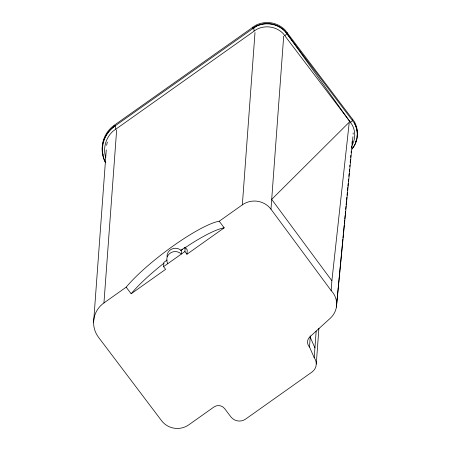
<?xml version="1.0" encoding="UTF-8"?>
<svg xmlns="http://www.w3.org/2000/svg" width="451" height="451" viewBox="0 0 451 451"><rect width="100%" height="100%" fill="white"/><g stroke="black" fill="none" stroke-linecap="round" stroke-linejoin="round"><path stroke-width="0.68" d="M116.651 129.911L103.95 302.925A25.38 24.602 4.2 0 0 98.538 337.303L161.554 420.687A19.478 18.88 4.2 0 0 188.777 424.836L213.977 406.982A7.616 7.385 4.2 0 1 224.626 408.6L230.867 416.859A10.536 10.215 4.2 0 0 245.598 419.103L311.945 372.086A10.621 10.294 4.2 0 0 314.212 357.699L309.527 347.078L310.288 335.91M93.611 322.2L106.267 149.89M105.511 162.817A29.546 28.644 4.2 0 1 111.239 128.907L114.092 126.596L114.188 125.288L255.401 25.453A24.653 23.903 4.2 0 1 285.071 29.969L354.385 121.68A24.309 23.565 4.2 0 1 357.119 136.608M309.527 347.078A7.453 7.227 4.2 0 1 309.831 336.863L330.329 318.203A20.137 19.523 4.2 0 0 331.164 290.607L270.978 209.208A20.487 19.861 4.2 0 0 242.345 204.844L219.22 221.232A65.874 12.307 -37.1 0 0 173.314 245.84A65.874 12.307 -37.1 0 0 126.179 287.174L131.156 293.764L165.602 269.354L163.566 266.659L163.882 262.369L167.253 259.985M219.22 221.232L224.203 227.828L186.951 254.229L184.916 251.534L185.231 247.244L180.738 250.429M186.951 254.229L187.266 249.933L185.231 247.244M252.802 27.054L252.707 28.362L255.305 26.761A24.653 23.903 4.2 0 1 284.976 31.277L354.323 123.038A24.224 23.486 4.1 0 1 352.011 149.033A24.309 23.565 4.2 0 0 354.289 122.988M242.345 204.844L254.995 32.534M270.978 209.208L283.685 36.193M287.061 32.269L286.966 33.577L352.056 124.707A21.806 21.141 4.2 0 1 351.972 145.25M314.212 357.699L316.168 331.062M316.269 364.019L318.896 328.294M331.164 290.607L331.885 280.781L349.26 122.193M352.744 119.188L352.648 120.49L350.551 122.418L283.132 33.509A22.155 21.479 4.2 0 0 256.472 29.45L112.925 131.23A27.049 26.22 4.2 0 0 105.771 157.709M336.39 307.142L342.85 239.272M342.974 238.027L343.318 234.373M343.442 233.122L344.186 225.274M344.31 224.012L344.649 220.381M344.773 219.101L345.116 215.482M345.24 214.197L345.517 211.282M345.708 209.292L345.985 206.383M346.114 204.985L346.447 201.49M346.577 200.182L346.847 197.29M347.044 195.277L347.309 192.476M347.507 190.373L347.783 187.492M347.913 186.094L348.178 183.298M348.375 181.263L348.578 179.098M348.843 176.358L349.108 173.55M349.311 171.453L349.514 169.3M349.773 166.543L349.914 165.105M350.173 162.343L350.444 159.536M350.641 157.433L350.844 155.307M351.109 152.528L351.244 151.108M351.577 147.624L351.712 146.214M351.977 143.418L352.175 141.315M336.643 304.6L352.941 136.721M284.964 35.629L286.966 33.577L285.055 31.237A23.897 23.17 4.2 0 0 256.433 26.062L114.092 126.596M348.764 122.689L271.699 199.381L331.885 280.781M114.188 125.288L111.335 127.605A29.546 28.644 4.2 0 0 102.597 152.63M103.95 302.925L126.179 287.174M163.566 266.659L184.916 251.534M254.714 27.122L256.433 26.062M310.249 337.252L314.933 347.868M253.8 27.584L254.076 30.922M115.591 129.065L115.321 125.722L112.282 128.073A30.234 29.315 4.2 0 0 105.613 162.631M106.65 145.284A25.38 24.602 4.2 0 1 107.366 142.144M353.15 132.904A20.137 19.523 4.2 0 1 353.167 134.178M356.245 140.205A24.309 23.565 4.2 0 1 355.597 141.947M103.104 155.082A29.546 28.644 4.2 0 1 102.828 153.859M167.761 263.688A8.49 8.231 4.2 0 1 181.313 254.082L181.556 250.767A8.49 8.231 4.2 0 0 166.983 256.596M131.156 293.764A65.874 12.307 -37.1 0 1 163.967 263.147M181.071 250.485A65.874 12.307 -37.1 0 1 182.734 249.341M184.397 248.213A65.874 12.307 -37.1 0 1 224.203 227.828"/></g></svg>
